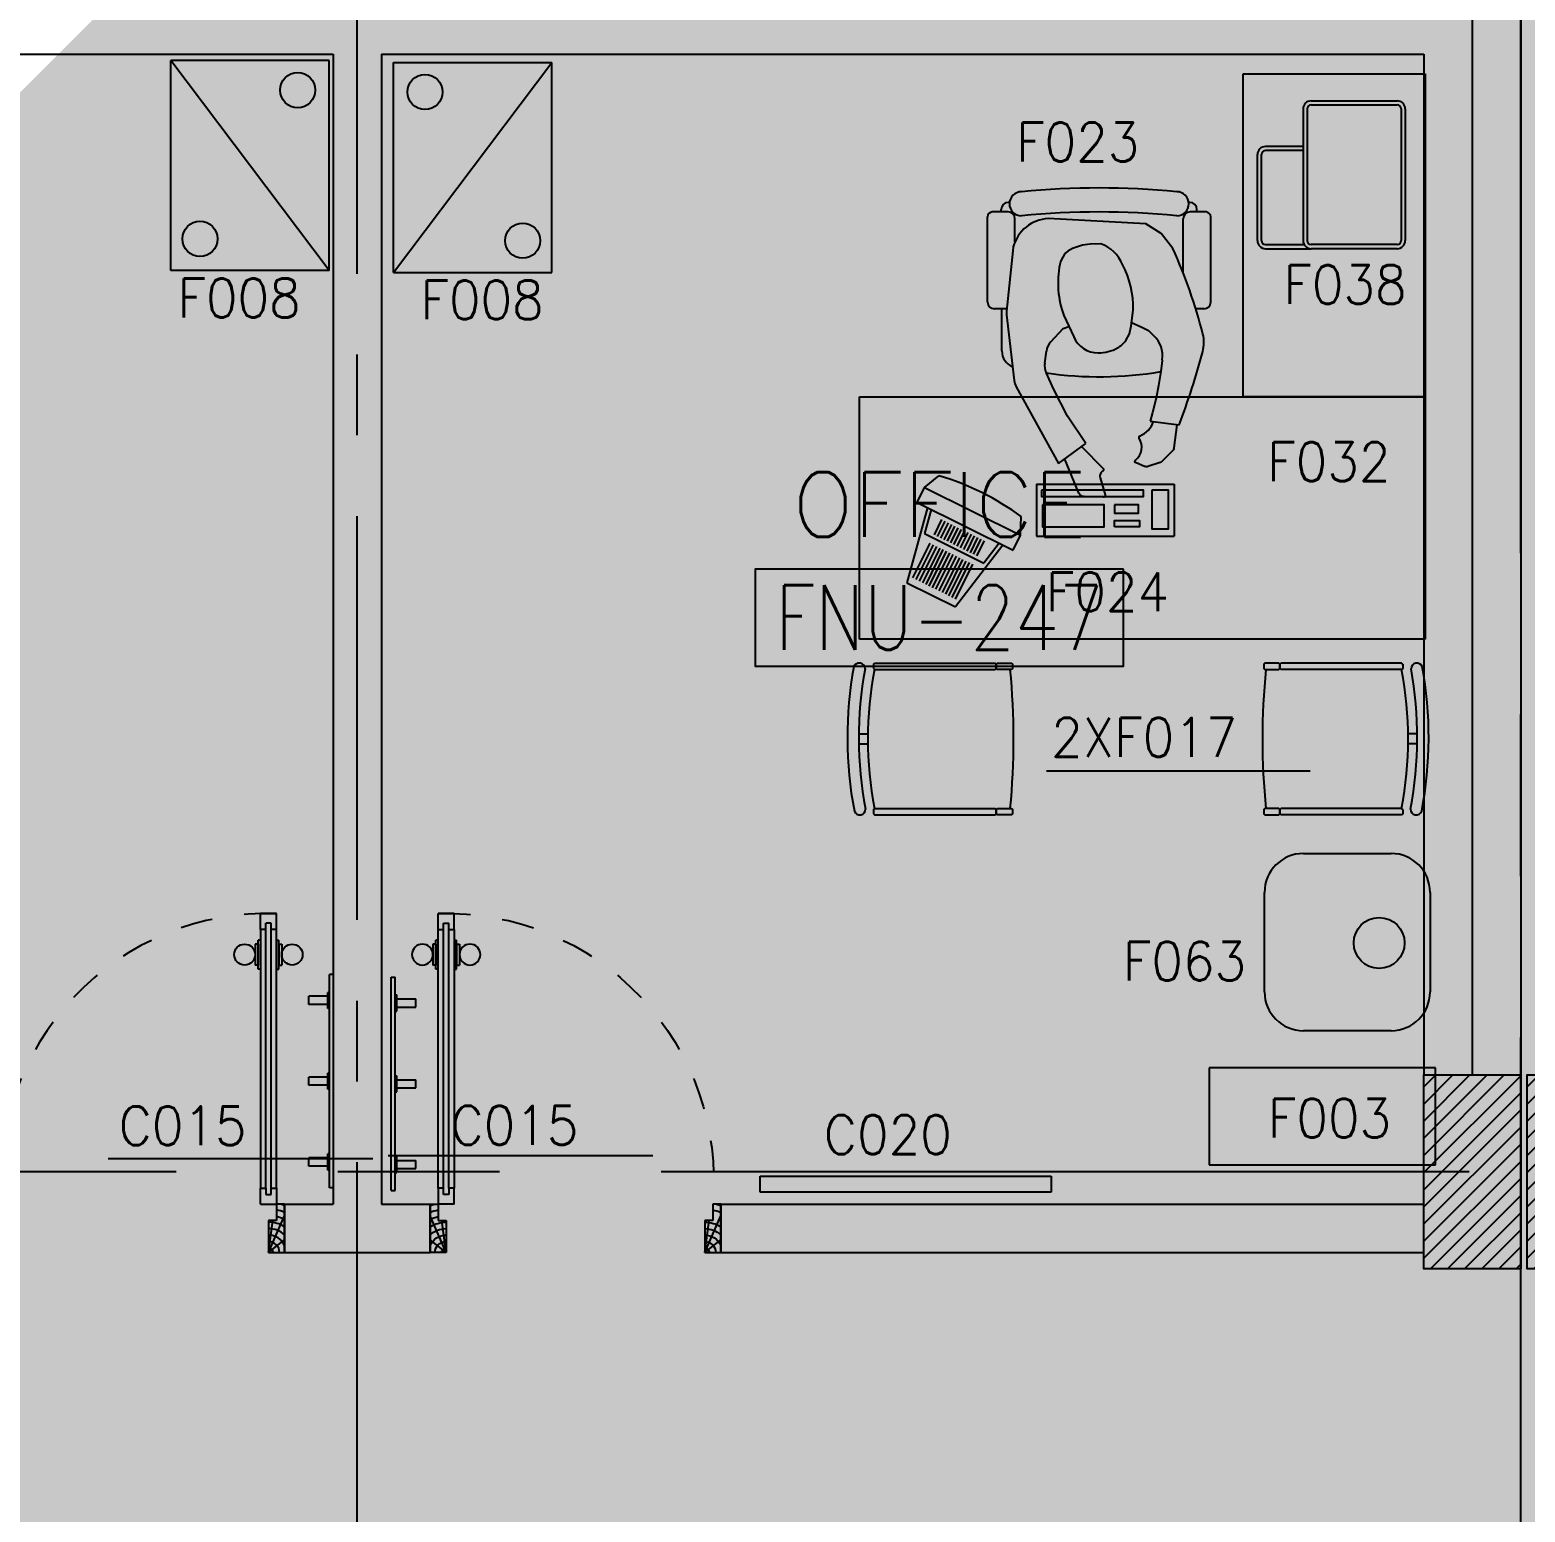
# Model space of a CAD drawing. Extents: x 88852.7 to 88945.7, y 39921.6 to 40001.1.
# Drawn here: x 88888.557 to 88893.184, y 39958.646 to 39963.235 of the extents above; entities that cross this region are included whole.
import ezdxf
from ezdxf.enums import TextEntityAlignment as Align

# ---------------------------------------------------------------- set-up
doc = ezdxf.new("R2010")
doc.units = 0
doc.header["$MEASUREMENT"] = 0
for name, pattern in [('CENTER', [2, 1.25, -0.25, 0.25, -0.25]), ('CENTERX2', [4, 2.5, -0.5, 0.5, -0.5]), ('HIDDEN', [0.375, 0.25, -0.125])]:
    doc.linetypes.add(name, pattern=pattern)
for name, color, linetype in [('A-TEXT', 7, 'CONTINUOUS'), ('AXES', 11, 'CENTERX2'), ('AXES1', 11, 'CENTER'), ('COL', 2, 'CONTINUOUS'), ('DOOR', 7, 'CONTINUOUS'), ('EJ', 9, 'CONTINUOUS'), ('HAT', 8, 'CONTINUOUS'), ('MEDICAL', 4, 'CONTINUOUS'), ('NON-MEDICAL', 4, 'CONTINUOUS'), ('RM-BOX', 4, 'CONTINUOUS'), ('RM-NAME', 2, 'CONTINUOUS'), ('RM-NO', 2, 'CONTINUOUS'), ('WALL', 4, 'CONTINUOUS')]:
    doc.layers.add(name, color=color, linetype=linetype)
doc.styles.add('ROMANS', font='ROMANS.shx', dxfattribs={"width": 0.6})
doc.dimstyles.new('DIM-OUT', dxfattribs={"dimscale": 0, "dimtxt": 0.24, "dimasz": 0.08, "dimexe": 0.02, "dimexo": 0.02, "dimgap": 0.05, "dimtad": 1, "dimdec": 0, "dimlfac": 1000, "dimzin": 0, "dimdsep": 46, "dimtxsty": 'ROMANS', "dimblk1": 'ARCHTICK', "dimblk2": 'ARCHTICK', "dimsah": 1, "dimcen": 0.01, "dimdle": 0.08, "dimclrd": 4, "dimclre": 4, "dimclrt": 2, "dimadec": 0, "dimazin": 0, "dimtp": 2, "dimtm": 2, "dimtfac": 0.1142857142857143, "dimtdec": 0, "dimtix": 1, "dimtmove": 2, "dimatfit": 3, "dimldrblk": 'ARCHTICK', "dimfxl": 0, "dimtolj": 1, "dimtzin": 0, "dimarcsym": 0})

# ---------------------------------------------------------------- blocks, each defined once
blk = doc.blocks.new('DOOR90')
at = {"layer": 'DOOR', "linetype": 'ByBlock'}
for p, q in [((0, 0), (-150, 0)), ((-200, -25), (-1000, -25)), ((-200, -42), (-1000, -41.9999999999709)), ((-200, -58), (-1000, -58)), ((-1000, -75), (-200, -75))]:
    blk.add_line(p, q, dxfattribs=at)
at = {"layer": 'DOOR', "color": 0, "linetype": 'ByBlock'}
for p, q in [((-150, 0), (-150, -25)), ((-150, 0), (0, 0)), ((0, -50), (0, 0)), ((-1050, -25), (-1050, -75)), ((-1050, -75), (-1050, -25)), ((-1000, -25), (-1050, -25)), ((-1020, -42), (-1020, -58)), ((-1000, -41.9999999999709), (-1020, -41.9999999999709)), ((-1000, -25), (-1000, -41.9999999999709)), ((-967.6424572214019, -25), (-967.6424572214019, -17.79999999995925)), ((-877.6424572214019, -17.79999999995925), (-967.6424572214019, -17.79999999995925)), ((-955.042457221396, -17.79999999995925), (-955.042457221396, -8.799999999959255)), ((-955.042457221396, -8.799999999959255), (-890.2424572214077, -8.799999999959255)), ((-955.042457221396, -17.79999999995925), (-890.2424572214077, -17.79999999995925)), ((-890.2424572214077, -17.79999999995925), (-890.2424572214077, -8.799999999959255)), ((-877.6424572214019, -25), (-877.6424572214019, -17.79999999995925)), ((-200, -42), (-200, -25)), ((-200, -25), (-150, -25)), ((-180, -42), (-200, -42)), ((-180, -58), (-180, -42)), ((-150, -75), (-150, -25)), ((-150, -25), (-100, -25)), ((-100, -25), (-100, -50)), ((-1000, -75), (-1050.000000000029, -74.99999999947613)), ((-1000, -58), (-1020, -58)), ((-1000, -58), (-1000, -75)), ((-967.6424572214019, -75), (-967.6424572214019, -82.20000000004075)), ((-877.6424572214019, -82.20000000004075), (-967.6424572214019, -82.20000000004075)), ((-955.042457221396, -82.20000000004075), (-955.042457221396, -91.20000000004075)), ((-955.042457221396, -82.20000000004075), (-890.2424572214077, -82.20000000004075)), ((-955.042457221396, -91.20000000004075), (-890.2424572214077, -91.20000000004075)), ((-890.2424572214077, -82.20000000004075), (-890.2424572214077, -91.20000000004075)), ((-877.6424572214019, -75), (-877.6424572214019, -82.20000000004075)), ((-200, -75), (-200, -58)), ((-200, -58), (-180, -58)), ((-150, -75), (-200, -75)), ((-100, -50), (0, -50)), ((-150, -900), (-150, -875)), ((-150, -875), (-100, -875)), ((-100, -850), (0, -850)), ((-100, -875), (-100, -850)), ((0, -850), (0, -900)), ((0, -900), (-150, -900)), ((-150, -900), (0, -900))]:
    blk.add_line(p, q, dxfattribs=at)
at = {"layer": 'DOOR', "color": 9, "linetype": 'ByBlock'}
for p, q in [((0, -50), (-113.7099299924448, 0)), ((0, -50), (-40.1457343158545, 0)), ((0, -50), (-100, -36.64271395650576)), ((0, -850), (-113.7099299924448, -900)), ((0, -850), (-100, -863.3572860434942)), ((0, -850), (-40.1457343158545, -900))]:
    blk.add_line(p, q, dxfattribs=at)
at = {"layer": 'DOOR', "color": 0, "linetype": 'ByBlock'}
for centre in [(-922.6424572214019, 23.53094421501737), (-922.6424572214019, -123.5309442149592)]:
    blk.add_circle(centre, 32.39999999998526, dxfattribs=at)
at = {"layer": 'DOOR', "color": 9, "linetype": 'ByBlock'}
for centre, radius, start, end in [((0, -50), 74.40195781277725, 137.776426416831, 180), ((0, -50), 54.40195781277725, 113.2073828919768, 180), ((0, -50), 154.4019578127773, 161.1052885492919, 166.2857707775487), ((0, -50), 134.4019578127773, 158.1598493930306, 169.2800236451594), ((0, -50), 114.4019578127773, 154.0838418820621, 167.3774258712913), ((0, -50), 94.40195781277725, 148.0181880330829, 180), ((0, -50), 34.40195781277725, 90, 180), ((0, -50), 14.40195781277725, 90, 180), ((0, -850), 134.4019578127773, 190.7199763548406, 201.8401506069695), ((0, -850), 94.40195781277725, 180, 211.9818119669171), ((0, -850), 74.40195781277725, 180, 222.223573583169), ((0, -850), 54.40195781277725, 180, 246.7926171080232), ((0, -850), 34.40195781277725, 180, 270), ((0, -850), 14.40195781277725, 180, 270), ((0, -850), 154.4019578127773, 193.7142292224513, 198.8947114507081)]:
    blk.add_arc(centre, radius, start, end, dxfattribs=at)
at = {"layer": 'DOOR', "linetype": 'HIDDEN', "ltscale": 0.5}
blk.add_arc((-222.2222222220007, -49.99999999976717), 828.155208510499, 178.2701163782035, 275.0030377050298, dxfattribs=at)
blk = doc.blocks.new('C5V')
at = {"layer": 'HAT'}
h = blk.add_hatch(dxfattribs=at)
h.set_pattern_fill('ANSI31', color=256, scale=300, style=0)
h.set_pattern_definition([(45, (-249196.1822811713, -54711.00533739357), (-26.51650429449553, 26.51650429449553), [])])
h.paths.add_polyline_path([(-19.9999999999709, 600.0000000000073), (-320, 600.0000000000073), (-320.0000000000291, 299.99999999992), (-19.99999999991269, 299.99999999992)])
h.paths.add_polyline_path([(-19.9999999999709, 299.9999999999127), (-320, 299.9999999999127), (-320, 7.275957614183426e-12), (-19.99999999994179, 7.275957614183426e-12)])
h = blk.add_hatch(dxfattribs=at)
h.set_pattern_fill('ANSI31', color=256, scale=300, style=0)
h.set_pattern_definition([(45, (-248876.1822811713, -54711.00533739358), (-26.51650429449553, 26.51650429449553), [])])
h.paths.add_polyline_path([(300.0000000000582, 600), (2.91038304567337e-11, 600), (0, 299.9999999999127), (300.0000000001164, 299.9999999999127)])
h.paths.add_polyline_path([(300.0000000000582, 299.9999999999054), (2.91038304567337e-11, 299.9999999999054), (2.91038304567337e-11, 0), (300.0000000000873, 0)])
at = {"layer": 'COL'}
for points in [[(-19.99999999994179, 600.0000000000073), (-19.99999999994179, 7.275957614183426e-12), (-320.0000000000291, 7.275957614183426e-12), (-320.0000000000291, 600.0000000000073)], [(300.0000000000873, 600), (300.0000000000873, 0), (0, 0), (0, 600)]]:
    blk.add_lwpolyline(points, close=True, dxfattribs=at)
blk = doc.blocks.new('RM1')
at = {"layer": 'RM-BOX'}
blk.add_lwpolyline([(569.8908462408872, -200), (-569.890846240829, -200), (-569.8908462407999, -500), (569.8908462407999, -500)], close=True, dxfattribs=at)
at = {"layer": 'RM-NAME', "style": 'ROMANS'}
for tag, p in [('ROOMNAME1', (-5.820766091346741e-11, 323.8095238095266)), ('ROOMNAME2', (0, 0))]:
    blk.add_attdef(tag, text='', height=200, dxfattribs=at).set_placement(p, align=Align.MIDDLE)
at = {"layer": 'RM-NO', "style": 'ROMANS', "width": 0.8}
blk.add_attdef('ROOMNO', text='', height=200, dxfattribs=at).set_placement((0, -350), align=Align.MIDDLE)

msp = doc.modelspace()

# ---------------------------------------------------------------- linework, layer by layer
at = {"layer": 'AXES'}
for p, q in [((88893.17025844975, 39921.61526879654), (88893.17025844975, 40000.07794392369)), ((88945.01025844975, 39959.69956244052), (88876.97025844976, 39959.69956244052))]:
    msp.add_line(p, q, dxfattribs=at)
at = {"layer": 'AXES1'}
msp.add_line((88889.57025844975, 39928.47956244052), (88889.57025844975, 39987.29956244052), dxfattribs=at)
msp.add_line((88889.57025844975, 39928.47956244052), (88889.57025844975, 39987.29956244052), dxfattribs=at)
at = {"layer": 'EJ'}
for p, q in [((88893.17025844975, 39965.34956244052), (88893.17025844975, 39959.99956244052)), ((88893.17025844975, 39956.34956244052), (88893.17025844975, 39959.44956244052))]:
    msp.add_line(p, q, dxfattribs=at)
at = {"layer": 'MEDICAL'}
for p, q in [((88891.32572031517, 39961.81818123425), (88891.37011098521, 39961.85427293512)), ((88891.30256441735, 39961.77154582395), (88891.32572031517, 39961.81818123425)), ((88891.32572031517, 39961.81818123425), (88891.62249110804, 39961.67082552084)), ((88891.67206287467, 39961.82879408429), (88891.67206287467, 39961.66785720929)), ((88891.67206287467, 39961.82879408429), (88892.09807224968, 39961.82879408429)), ((88892.09807224968, 39961.82879408429), (88892.09807224968, 39961.66785720929)), ((88891.30256441735, 39961.77154582395), (88891.59933521022, 39961.62419011053)), ((88891.33434516712, 39961.75576571631), (88891.27045395826, 39961.52324865608)), ((88891.34560800952, 39961.75017337294), (88891.32515521954, 39961.67574024381)), ((88891.35582365205, 39961.67157026516), (88891.37913519025, 39961.71851913137)), ((88891.36595660819, 39961.66653894464), (88891.38926814638, 39961.71348781084)), ((88891.62249110804, 39961.67082552084), (88891.62441223364, 39961.72800464059)), ((88891.32515521954, 39961.67574024381), (88891.50935674542, 39961.58427859088)), ((88891.37608956434, 39961.66150762411), (88891.39940110252, 39961.70845649032)), ((88891.38622252046, 39961.65647630359), (88891.40953405866, 39961.70342516979)), ((88891.39635547661, 39961.65144498306), (88891.41966701481, 39961.69839384927)), ((88891.40648843275, 39961.64641366254), (88891.42979997095, 39961.69336252874)), ((88891.4166213889, 39961.64138234202), (88891.43993292708, 39961.68833120822)), ((88891.42675434504, 39961.63635102149), (88891.45006588323, 39961.6832998877)), ((88891.43688730117, 39961.63131970097), (88891.46019883937, 39961.67826856717)), ((88891.44702025731, 39961.62628838044), (88891.47033179551, 39961.67323724665)), ((88891.45715321346, 39961.62125705992), (88891.48046475166, 39961.66820592612)), ((88891.59933521022, 39961.62419011053), (88891.62249110804, 39961.67082552084)), ((88891.67206287467, 39961.66785720929), (88892.09807224968, 39961.66785720929)), ((88891.28954580241, 39961.53808830149), (88891.34302517978, 39961.64579445592)), ((88891.29967875856, 39961.53305698097), (88891.35315813593, 39961.6407631354)), ((88891.3098117147, 39961.52802566044), (88891.36329109207, 39961.63573181488)), ((88891.31994467083, 39961.52299433992), (88891.37342404822, 39961.63070049435)), ((88891.33007762698, 39961.51796301939), (88891.38355700436, 39961.62566917383)), ((88891.34021058312, 39961.51293169887), (88891.39368996049, 39961.6206378533)), ((88891.56755446045, 39961.63997021817), (88891.42093750728, 39961.44852900288)), ((88891.4672861696, 39961.6162257394), (88891.49059770779, 39961.6631746056)), ((88891.47741912575, 39961.61119441887), (88891.50073066393, 39961.65814328507)), ((88891.48755208188, 39961.60616309835), (88891.51086362007, 39961.65311196455)), ((88891.55629161805, 39961.64556256155), (88891.50935674542, 39961.58427859088)), ((88891.35034353926, 39961.50790037835), (88891.40382291663, 39961.61560653278)), ((88891.3604764954, 39961.50286905782), (88891.41395587278, 39961.61057521225)), ((88891.37060945154, 39961.4978377373), (88891.42408882892, 39961.60554389173)), ((88891.38074240768, 39961.49280641677), (88891.43422178506, 39961.60051257121)), ((88891.39087536382, 39961.48777509625), (88891.4443547412, 39961.59548125068)), ((88891.40100831997, 39961.48274377572), (88891.45448769734, 39961.59044993016)), ((88891.41114127611, 39961.4777124552), (88891.46462065348, 39961.58541860963)), ((88891.42127423224, 39961.47268113468), (88891.47475360963, 39961.58038728911)), ((88891.27045395826, 39961.52324865608), (88891.42093750728, 39961.44852900288))]:
    msp.add_line(p, q, dxfattribs=at)
for points in [[(88891.68732275382, 39961.80945266114), (88891.68732275382, 39961.79011142244), (88892.00344364742, 39961.79011142244), (88892.00344364742, 39961.80945266114)], [(88892.0292493772, 39961.80945266114), (88892.0292493772, 39961.69018144325), (88892.08086109268, 39961.69018144325), (88892.08086109268, 39961.80945266114)], [(88891.69054843805, 39961.76432316566), (88891.69054843805, 39961.69662864578), (88891.88086611107, 39961.69662864578), (88891.88086611107, 39961.76432316566)], [(88891.91312346522, 39961.76432316566), (88891.91312346522, 39961.73853472443), (88891.98731497033, 39961.73853472443), (88891.98731497033, 39961.76432316566)], [(88891.91312346522, 39961.69662864578), (88891.91312346522, 39961.71596988448), (88891.99054091048, 39961.71596988448), (88891.99054091048, 39961.69662864578)]]:
    msp.add_lwpolyline(points, close=True, dxfattribs=at)
msp.add_arc((88891.13543055477, 39961.06241991779), 0.8258971518866561, 53.69658423378417, 73.491826326183, dxfattribs=at)
at = {"layer": 'NON-MEDICAL'}
for p, q in [((88889.48338646482, 39963.13989787323), (88888.99338646482, 39963.13989787323)), ((88888.99338646482, 39962.48989787324), (88888.99338646482, 39963.13989787323)), ((88889.48338646482, 39962.48989787324), (88888.99338646482, 39963.13989787323)), ((88889.48338646482, 39962.48989787324), (88889.48338646482, 39963.13989787323)), ((88889.68183550666, 39963.13407862504), (88890.17183550666, 39963.13407862504)), ((88889.68183550666, 39962.48407862504), (88889.68183550666, 39963.13407862504)), ((88889.68183550665, 39962.48407862505), (88890.17183550666, 39963.13407862504)), ((88890.17183550666, 39962.48407862504), (88890.17183550666, 39963.13407862504)), ((88892.31179206926, 39963.09894966408), (88892.87429206926, 39963.09894966408)), ((88892.31179206926, 39962.09894966408), (88892.31179206926, 39963.09894966408)), ((88892.87429206926, 39963.09894966408), (88892.87429206926, 39962.09894966408)), ((88892.5217418047, 39963.01483046722), (88892.7879918047, 39963.01483046722)), ((88892.5217418047, 39963.01483046722), (88892.7879918047, 39963.01483046722)), ((88892.4967418047, 39962.98983046722), (88892.4967418047, 39962.58233046722)), ((88892.4967418047, 39962.98983046722), (88892.4967418047, 39962.58233046722)), ((88892.5092418047, 39962.98983046722), (88892.5092418047, 39962.58233046722)), ((88892.5092418047, 39962.98983046722), (88892.5092418047, 39962.58233046722)), ((88892.5217418047, 39963.00233046721), (88892.7879918047, 39963.00233046721)), ((88892.5217418047, 39963.00233046721), (88892.7879918047, 39963.00233046721)), ((88892.8004918047, 39962.98983046722), (88892.8004918047, 39962.58233046722)), ((88892.8004918047, 39962.98983046722), (88892.8004918047, 39962.58233046722)), ((88892.8129918047, 39962.98983046722), (88892.8129918047, 39962.58233046722)), ((88892.8129918047, 39962.98983046722), (88892.8129918047, 39962.58233046722)), ((88892.4967418047, 39962.87358046722), (88892.3804918047, 39962.87358046722)), ((88892.4967418047, 39962.87358046722), (88892.3804918047, 39962.87358046722)), ((88892.3554918047, 39962.58233046722), (88892.3554918047, 39962.84858046722)), ((88892.3554918047, 39962.58233046722), (88892.3554918047, 39962.84858046722)), ((88892.3679918047, 39962.58233046722), (88892.3679918047, 39962.84858046722)), ((88892.3679918047, 39962.58233046722), (88892.3679918047, 39962.84858046722)), ((88892.4967418047, 39962.86108046722), (88892.3804918047, 39962.86108046722)), ((88892.4967418047, 39962.86108046722), (88892.3804918047, 39962.86108046722)), ((88891.5882737717, 39962.70045698096), (88891.58465667717, 39962.70045698096)), ((88892.1466698893, 39962.70045698096), (88892.14305279475, 39962.70045698096)), ((88891.52035078323, 39962.39228241133), (88891.52035078323, 39962.656368012)), ((88891.58422196271, 39962.67087200825), (88891.53485477947, 39962.67087200825)), ((88891.56285078323, 39962.67087200825), (88891.56285078323, 39962.67865108703)), ((88891.60535078323, 39962.57812448339), (88891.60535078323, 39962.64974318772)), ((88892.01040292284, 39962.63401017817), (88891.7084167176, 39962.65043408218)), ((88892.12597578323, 39962.48211374759), (88892.12597578323, 39962.64974318772)), ((88892.19647178699, 39962.67087200825), (88892.14710460375, 39962.67087200825)), ((88892.16847578323, 39962.67087200825), (88892.16847578323, 39962.67865108703)), ((88892.21097578324, 39962.39228241133), (88892.21097578324, 39962.656368012)), ((88892.05796820889, 39962.60414099236), (88892.01040292284, 39962.63401017817)), ((88892.09404367194, 39962.55815993047), (88892.05796820889, 39962.60414099236)), ((88891.59868846332, 39962.55087853243), (88891.57949101692, 39962.36415144448)), ((88891.60019942606, 39962.56285086623), (88891.59868846332, 39962.55087853243)), ((88892.3804918047, 39962.56983046722), (88892.50009116961, 39962.56983046722)), ((88892.3804918047, 39962.56983046722), (88892.50009116961, 39962.56983046722)), ((88892.3804918047, 39962.55733046721), (88892.5217418047, 39962.55733046721)), ((88892.3804918047, 39962.55733046721), (88892.5217418047, 39962.55733046721)), ((88892.7879918047, 39962.56983046722), (88892.5217418047, 39962.56983046722)), ((88892.7879918047, 39962.56983046722), (88892.5217418047, 39962.56983046722)), ((88892.7879918047, 39962.55733046721), (88892.5217418047, 39962.55733046721)), ((88892.7879918047, 39962.55733046721), (88892.5217418047, 39962.55733046721)), ((88889.48338646482, 39962.48989787324), (88888.99338646482, 39962.48989787324)), ((88889.68183550666, 39962.48407862504), (88890.17183550666, 39962.48407862504)), ((88891.58019845039, 39962.37103241133), (88891.54160078322, 39962.37103241133)), ((88891.56485668437, 39962.24066356556), (88891.56485668437, 39962.37103241133)), ((88892.18972578323, 39962.37103241133), (88892.1647517805, 39962.37103241133)), ((88891.57956097605, 39962.35264306068), (88891.60293654047, 39962.14957588085)), ((88891.75414773493, 39962.3102052515), (88891.77184374818, 39962.31598319197)), ((88891.96590119507, 39962.32915479637), (88891.99779477993, 39962.3148321006)), ((88891.99779477993, 39962.3148321006), (88892.01850693919, 39962.30411261979)), ((88891.7160292939, 39962.26877894782), (88891.75414773493, 39962.3102052515)), ((88892.01850693919, 39962.30411261979), (88892.03538915745, 39962.28802251361)), ((88891.69741472037, 39962.20275494492), (88891.7024835723, 39962.23997570704)), ((88892.05652276357, 39962.1771068174), (88892.04965499365, 39962.13339324225)), ((88892.06033093466, 39962.21084948401), (88892.05652276357, 39962.1771068174)), ((88892.06071591323, 39962.21329988486), (88892.06033093466, 39962.21084948401)), ((88891.60917759937, 39962.13002456533), (88891.74004772565, 39961.89237659378)), ((88891.72530237472, 39962.12164218043), (88891.70168822426, 39962.1736083638)), ((88892.04965499365, 39962.13339324225), (88892.04201688156, 39962.09427995028)), ((88891.12429207089, 39962.09894966408), (88892.87429207089, 39962.09894966408)), ((88891.12429207089, 39961.34894966408), (88891.12429207089, 39962.09894966408)), ((88891.76754057521, 39962.03885885312), (88891.72530237472, 39962.12164218043)), ((88892.04201688156, 39962.09427995028), (88892.03054882846, 39962.04979603295)), ((88892.87429206926, 39962.09894966408), (88892.31179206926, 39962.09894966408)), ((88892.87429207089, 39962.09894966408), (88892.87429207089, 39961.34894966408)), ((88892.87429207089, 39962.09894966408), (88892.87429207089, 39961.34894966408)), ((88891.82434996741, 39961.95378626916), (88891.76754057521, 39962.03885885312)), ((88892.03054882846, 39962.04979603295), (88892.02369976234, 39962.02351355107)), ((88892.02369976234, 39962.02351355107), (88892.11312291522, 39962.0116014159)), ((88891.74004772565, 39961.89237659378), (88891.82434996741, 39961.95378626916)), ((88892.87429207089, 39961.34894966408), (88891.12429207089, 39961.34894966408)), ((88891.1671674488, 39961.2712531904), (88891.17041829042, 39961.27450403202)), ((88891.1671674488, 39961.2712531904), (88891.1671674488, 39961.25775487364)), ((88891.1671674488, 39961.25775487364), (88891.17041829042, 39961.25450403202)), ((88891.17041829042, 39961.27450403202), (88891.54391660717, 39961.27450403202)), ((88891.17041829042, 39961.25450403202), (88891.54391660717, 39961.25450403202)), ((88891.54716744879, 39961.2712531904), (88891.54391660717, 39961.27450403202)), ((88891.54391660717, 39961.25450403202), (88891.54716744879, 39961.25775487364)), ((88891.54716744879, 39961.2712531904), (88891.54716744879, 39961.25775487364)), ((88892.42499659912, 39961.27125319039), (88892.42824744075, 39961.27450403202)), ((88892.42499659912, 39961.27125319039), (88892.42499659912, 39961.25775487364)), ((88892.42824744075, 39961.25450403203), (88892.42499659912, 39961.25775487364)), ((88892.8017457575, 39961.27450403202), (88892.42824744075, 39961.27450403202)), ((88892.8017457575, 39961.25450403203), (88892.42824744075, 39961.25450403203)), ((88892.80499659912, 39961.27125319039), (88892.8017457575, 39961.27450403202)), ((88892.80499659912, 39961.25775487364), (88892.8017457575, 39961.25450403203)), ((88892.80499659912, 39961.27125319039), (88892.80499659912, 39961.25775487364)), ((88891.12194618124, 39961.02469574207), (88891.15002415968, 39961.0246851109)), ((88891.12195773097, 39961.05519973988), (88891.1500357094, 39961.05518910872)), ((88892.85020631694, 39961.05519973988), (88892.82212833852, 39961.05518910872)), ((88892.85021786668, 39961.02469574207), (88892.82213988825, 39961.0246851109)), ((88891.1671674488, 39960.8212531904), (88891.17041829042, 39960.82450403202)), ((88891.1671674488, 39960.8212531904), (88891.1671674488, 39960.80775487365)), ((88891.1671674488, 39960.80775487365), (88891.17041829042, 39960.80450403202)), ((88891.17041829042, 39960.82450403202), (88891.54391660717, 39960.82450403202)), ((88891.17041829042, 39960.80450403202), (88891.54391660717, 39960.80450403202)), ((88891.54716744879, 39960.8212531904), (88891.54391660717, 39960.82450403202)), ((88891.54391660717, 39960.80450403202), (88891.54716744879, 39960.80775487365)), ((88891.54716744879, 39960.8212531904), (88891.54716744879, 39960.80775487365)), ((88892.42499659912, 39960.82125319041), (88892.42824744075, 39960.82450403201)), ((88892.42499659912, 39960.82125319041), (88892.42499659912, 39960.80775487365)), ((88892.42824744075, 39960.80450403202), (88892.42499659912, 39960.80775487365)), ((88892.8017457575, 39960.82450403201), (88892.42824744075, 39960.82450403201)), ((88892.8017457575, 39960.80450403202), (88892.42824744075, 39960.80450403202)), ((88892.80499659912, 39960.82125319041), (88892.8017457575, 39960.82450403201)), ((88892.80499659912, 39960.80775487365), (88892.8017457575, 39960.80450403202)), ((88892.80499659912, 39960.82125319041), (88892.80499659912, 39960.80775487365)), ((88892.49785384361, 39960.68514006339), (88892.76944203644, 39960.68514006339)), ((88892.37755922065, 39960.25689120564), (88892.37755922065, 39960.56484544043)), ((88892.8897366594, 39960.56484544043), (88892.8897366594, 39960.25689120564)), ((88889.49656468214, 39960.31053311819), (88889.48386468214, 39960.31053311819)), ((88889.48386468214, 39959.65013311819), (88889.48386468214, 39960.31053311819)), ((88889.49656468214, 39959.65013311819), (88889.49656468214, 39960.31053311819)), ((88889.67482936551, 39959.64212107974), (88889.67482936551, 39960.30252107974)), ((88889.67482936551, 39960.30252107974), (88889.68752936552, 39960.30252107974)), ((88889.68752936552, 39959.64212107974), (88889.68752936552, 39960.30252107974)), ((88889.47886468214, 39960.2430331182), (88889.42036468214, 39960.2430331182)), ((88889.42036468214, 39960.21763311819), (88889.42036468214, 39960.2430331182)), ((88889.47886468214, 39960.2053331182), (88889.47886468214, 39960.25533311819)), ((88889.48386468214, 39960.25533311819), (88889.47886468214, 39960.25533311819)), ((88889.68752936552, 39960.24732107974), (88889.69252936552, 39960.24732107974)), ((88889.69252936552, 39960.19732107974), (88889.69252936552, 39960.24732107974)), ((88889.69252936552, 39960.23502107974), (88889.75102936552, 39960.23502107974)), ((88889.75102936552, 39960.20962107974), (88889.75102936552, 39960.23502107974)), ((88889.47886468214, 39960.21763311819), (88889.42036468214, 39960.21763311819)), ((88889.48386468214, 39960.2053331182), (88889.47886468214, 39960.2053331182)), ((88889.68752936552, 39960.19732107974), (88889.69252936552, 39960.19732107974)), ((88889.69252936552, 39960.20962107974), (88889.75102936552, 39960.20962107974)), ((88892.76944203644, 39960.13659658267), (88892.49785384361, 39960.13659658267)), ((88889.47886468214, 39959.9553331182), (88889.47886468214, 39960.00533311819)), ((88889.48386468214, 39960.00533311819), (88889.47886468214, 39960.00533311819)), ((88892.90644284007, 39960.02191609648), (88892.20644284008, 39960.02191609648)), ((88892.20644284008, 39960.02191609648), (88892.20644284008, 39959.72191609647)), ((88892.90644284007, 39959.72191609647), (88892.90644284007, 39960.02191609648)), ((88889.47886468214, 39959.9930331182), (88889.42036468214, 39959.9930331182)), ((88889.42036468214, 39959.96763311819), (88889.42036468214, 39959.9930331182)), ((88889.47886468214, 39959.96763311819), (88889.42036468214, 39959.96763311819)), ((88889.48386468214, 39959.9553331182), (88889.47886468214, 39959.9553331182)), ((88889.68752936552, 39959.99732107974), (88889.69252936552, 39959.99732107974)), ((88889.69252936552, 39959.94732107974), (88889.69252936552, 39959.99732107974)), ((88889.69252936552, 39959.98502107974), (88889.75102936552, 39959.98502107974)), ((88889.69252936552, 39959.95962107974), (88889.75102936552, 39959.95962107974)), ((88889.75102936552, 39959.95962107974), (88889.75102936552, 39959.98502107974)), ((88889.68752936552, 39959.94732107974), (88889.69252936552, 39959.94732107974)), ((88889.47886468214, 39959.7430331182), (88889.42036468214, 39959.7430331182)), ((88889.42036468214, 39959.71763311819), (88889.42036468214, 39959.7430331182)), ((88889.47886468214, 39959.7053331182), (88889.47886468214, 39959.75533311819)), ((88889.48386468214, 39959.75533311819), (88889.47886468214, 39959.75533311819)), ((88889.68752936552, 39959.74732107974), (88889.69252936552, 39959.74732107974)), ((88889.69252936552, 39959.69732107974), (88889.69252936552, 39959.74732107974)), ((88889.69252936552, 39959.73502107974), (88889.75102936552, 39959.73502107974)), ((88889.75102936552, 39959.70962107974), (88889.75102936552, 39959.73502107974)), ((88889.47886468214, 39959.71763311819), (88889.42036468214, 39959.71763311819)), ((88889.48386468214, 39959.7053331182), (88889.47886468214, 39959.7053331182)), ((88889.68752936552, 39959.69732107974), (88889.69252936552, 39959.69732107974)), ((88889.69252936552, 39959.70962107974), (88889.75102936552, 39959.70962107974)), ((88890.81698380416, 39959.68651825418), (88891.71698380416, 39959.68651825418)), ((88890.81698380416, 39959.63651825418), (88890.81698380416, 39959.68651825418)), ((88891.71698380416, 39959.68651825418), (88891.71698380416, 39959.63651825418)), ((88892.20644284008, 39959.72191609647), (88892.90644284007, 39959.72191609647)), ((88889.49656468214, 39959.65013311819), (88889.48386468214, 39959.65013311819)), ((88889.67482936551, 39959.64212107974), (88889.68752936552, 39959.64212107974)), ((88891.71698380416, 39959.63651825418), (88890.81698380416, 39959.63651825418))]:
    msp.add_line(p, q, dxfattribs=at)
for points in [[(88891.97113351004, 39962.367075111, 0.1280623441158444), (88891.9380523361, 39962.50814320517, 0.2157165500615503), (88891.87052346308, 39962.57250362988), (88891.83755113865, 39962.57171151779), (88891.81454972275, 39962.56785980689), (88891.78311808269, 39962.55786712845, 0.2424325322695824), (88891.74404833053, 39962.50876115805, 0.1365134315806742), (88891.75643911511, 39962.35004050343), (88891.78741048332, 39962.2841062465, 0.2971289954456431), (88891.86276379976, 39962.23487489596, 0.1389862809669886), (88891.92270851442, 39962.25052389788, 0.1051670998467702), (88891.94851150448, 39962.27343059306), (88891.95923098529, 39962.29414275231), (88891.96457984076, 39962.31868485257), (88891.97067726849, 39962.3669987109)], [(88892.10586800397, 39962.01241789846), (88892.09724800107, 39961.94120166551, -0.1665035490112078), (88892.09275152703, 39961.9319035579), (88892.06090543016, 39961.89973840016, -0.1166659625674936), (88892.05468123339, 39961.89585259155), (88892.01680348291, 39961.8830552217, -0.1815827009815398), (88892.00560334834, 39961.88342980694), (88891.97982520571, 39961.89410698773, -0.5662746669378486), (88891.97848514056, 39961.9031194653, 0.3727105944282916), (88891.99001894846, 39961.9705645621, -0.4583706138374994), (88891.99251604757, 39961.97821663652, 0.2106221932453479), (88892.03422317699, 39962.02211171795)], [(88891.81208144072, 39961.94443579161), (88891.87750777164, 39961.87780395413, -0.4458327033937252), (88891.87693915522, 39961.86871738471), (88891.87513636275, 39961.86729048133, 0.3042703212343921), (88891.86888708582, 39961.84781647976), (88891.88396148803, 39961.79543656409, -0.5099825117139211), (88891.87786363659, 39961.78762782153), (88891.81956391789, 39961.78969208611, -0.2925229530919774), (88891.80328204903, 39961.80094042919), (88891.7592132328, 39961.90603009725)]]:
    msp.add_lwpolyline(points, format="xyb", dxfattribs=at)
for points in [[(88891.55041829043, 39961.27450403202), (88891.59391660718, 39961.27450403202), (88891.5971674488, 39961.2712531904), (88891.5971674488, 39961.25775487364), (88891.59391660718, 39961.25450403202), (88891.55041829043, 39961.25450403202), (88891.54716744879, 39961.25775487364), (88891.54716744879, 39961.2712531904)], [(88892.4217457575, 39961.27450403202), (88892.37824744075, 39961.27450403202), (88892.37499659913, 39961.2712531904), (88892.37499659913, 39961.25775487364), (88892.37824744075, 39961.25450403202), (88892.4217457575, 39961.25450403202), (88892.42499659913, 39961.25775487364), (88892.42499659913, 39961.2712531904)], [(88891.55041829043, 39960.82450403202), (88891.59391660718, 39960.82450403202), (88891.5971674488, 39960.8212531904), (88891.5971674488, 39960.80775487365), (88891.59391660718, 39960.80450403202), (88891.55041829043, 39960.80450403202), (88891.54716744879, 39960.80775487365), (88891.54716744879, 39960.8212531904)], [(88892.4217457575, 39960.82450403202), (88892.37824744075, 39960.82450403202), (88892.37499659913, 39960.8212531904), (88892.37499659913, 39960.80775487365), (88892.37824744075, 39960.80450403202), (88892.4217457575, 39960.80450403202), (88892.42499659913, 39960.80775487365), (88892.42499659913, 39960.8212531904)]]:
    msp.add_lwpolyline(points, close=True, dxfattribs=at)
for centre, radius in [((88889.38559713404, 39963.0480763722), 0.05447805398561911), ((88889.77962483744, 39963.04225712401), 0.05447805398561911), ((88889.08344764076, 39962.58773647725), 0.05447805398561911), ((88890.08177433071, 39962.58191722906), 0.05447805398561911), ((88892.73212812973, 39960.40831143608), 0.07869149858899016)]:
    msp.add_circle(centre, radius, dxfattribs=at)
for centre, radius, start, end in [((88892.5217418047, 39962.98983046722), 0.02500000000000002, 90, 180), ((88892.5217418047, 39962.98983046722), 0.02500000000000002, 90, 180), ((88892.7879918047, 39962.98983046722), 0.02500000000000002, 0, 90), ((88892.7879918047, 39962.98983046722), 0.02500000000000002, 0, 90), ((88892.5217418047, 39962.98983046722), 0.01250000000000001, 90, 180), ((88892.5217418047, 39962.98983046722), 0.01250000000000001, 90, 180), ((88892.7879918047, 39962.98983046722), 0.01250000000000001, 0, 90), ((88892.7879918047, 39962.98983046722), 0.01250000000000001, 0, 90), ((88892.3804918047, 39962.84858046722), 0.02500000000000002, 90, 180), ((88892.3804918047, 39962.84858046722), 0.02500000000000002, 90, 180), ((88892.3804918047, 39962.84858046722), 0.01250000000000001, 90, 180), ((88892.3804918047, 39962.84858046722), 0.01250000000000001, 90, 180), ((88891.62540143241, 39962.69622926059), 0.03736759035958276, 90, 270), ((88891.86566328323, 39960.26195508111), 2.483291927125893, 84.44787071134948, 95.55212928865053), ((88892.10592513405, 39962.69622926059), 0.03736759035958323, 270, 90), ((88891.58465667717, 39962.67865108703), 0.02180589392902037, 90, 180), ((88892.1466698893, 39962.67865108703), 0.02180589392902037, 0, 90), ((88891.53485477947, 39962.656368012), 0.01450399624358865, 90, 180), ((88891.58422196271, 39962.64974318772), 0.02112882052004857, 0, 90), ((88891.71390294321, 39962.53300741182), 0.117554759932063, 92.67493882282339, 165.2934492574624), ((88891.86566328323, 39960.26169729947), 2.40917470877499, 84.27650002728197, 95.72349997271803), ((88892.14710460375, 39962.64974318772), 0.02112882052004857, 90, 180), ((88892.19647178699, 39962.656368012), 0.01450399624358865, 0, 90), ((88890.61473888373, 39961.89226633753), 1.622269069402623, 14.29232457613953, 24.2343941809916), ((88892.3804918047, 39962.58233046722), 0.02500000000000002, 180, 270), ((88892.3804918047, 39962.58233046722), 0.02500000000000002, 180, 270), ((88892.3804918047, 39962.58233046722), 0.01250000000000001, 180, 270), ((88892.3804918047, 39962.58233046722), 0.01250000000000001, 180, 270), ((88892.5217418047, 39962.58233046722), 0.02500000000000002, 180, 270), ((88892.5217418047, 39962.58233046722), 0.02500000000000002, 180, 270), ((88892.5217418047, 39962.58233046722), 0.01250000000000001, 180, 270), ((88892.5217418047, 39962.58233046722), 0.01250000000000001, 180, 270), ((88892.7879918047, 39962.58233046722), 0.02500000000000002, 270, 0), ((88892.7879918047, 39962.58233046722), 0.02500000000000002, 270, 0), ((88892.7879918047, 39962.58233046722), 0.01250000000000001, 270, 0), ((88892.7879918047, 39962.58233046722), 0.01250000000000001, 270, 0), ((88891.54160078322, 39962.39228241133), 0.02125000000000002, 180, 270), ((88891.63233745936, 39962.35871829197), 0.05312500000001193, 174.1300340728522, 186.566556198122), ((88892.18972578323, 39962.39228241133), 0.02125000000000002, 270, 0), ((88891.7551226939, 39962.23280712967), 0.05312500000000138, 137.3812689705634, 172.2449694766668), ((88891.97674591393, 39962.22649227722), 0.08499999999999884, 351.0713364983284, 46.37618296850973), ((88892.08383536046, 39962.26652475208), 0.1062500000000036, 345.0569985000942, 14.29232457613953), ((88891.61713773735, 39962.24066356556), 0.05228105297948709, 180, 248.5912457234568), ((88889.92693255449, 39962.84216596236), 2.3386461380931, 339.1975097266995, 345.0569985000942), ((88891.75005384197, 39962.19558636755), 0.05312500000000207, 172.2449694766668, 204.4377024980543), ((88891.86566328323, 39963.29719750113), 1.136325492887315, 261.7239907435114, 279.6685892938152), ((88891.65571302376, 39962.15565111214), 0.05312499999999807, 186.566556198122, 208.8410938586609), ((88892.2999296144, 39961.04419743612), 1.213343331597614, 169.5771121123927, 190.8479862276807), ((88891.12325853462, 39961.25685853953), 0.01800412687795548, 359.4431220840448, 157.6465599747663), ((88892.29997288251, 39961.04419494213), 1.178028582739914, 169.5838962339825, 190.8292469324007), ((88892.29383225403, 39961.03950403202), 1.143802401476311, 169.1656880447327, 190.8343119552673), ((88889.40961342788, 39961.03950403202), 2.19155005018978, 354.3699946379548, 5.630005362045195), ((88894.56255062004, 39961.03950403201), 2.19155005018978, 174.3699946379548, 185.6300053620452), ((88891.6783317939, 39961.03950403201), 1.143802401476311, 349.1656880447327, 10.8343119552673), ((88891.67219116542, 39961.04419494214), 1.178028582739914, 349.1707530675993, 10.41610376601751), ((88892.84890551331, 39961.25685853951), 0.01800412687795548, 22.35344002523365, 180.5568779159552), ((88891.67223443353, 39961.04419743614), 1.213343331597614, 349.1520137723193, 10.42288788760725), ((88891.12491997711, 39960.8226887611), 0.01800412687795548, 202.3534400252336, 0.5568779159551982), ((88892.84724407081, 39960.82268876109), 0.01800412687795548, 179.4431220840448, 337.6465599747664), ((88892.49785384361, 39960.56484544043), 0.120294622964402, 90, 180), ((88892.76944203644, 39960.56484544043), 0.120294622964402, 0, 90), ((88892.49785384361, 39960.25689120564), 0.120294622964402, 180, 270), ((88892.76944203644, 39960.25689120564), 0.120294622964402, 270, 0)]:
    msp.add_arc(centre, radius, start, end, dxfattribs=at)
at = {"layer": 'WALL'}
for p, q in [((88893.02025844976, 39965.34956244052), (88893.02025844976, 39959.99956244052)), ((88885.87025844975, 39963.15956244052), (88889.49525844975, 39963.15956244052)), ((88889.49525844975, 39963.15956244052), (88889.49525844975, 39959.59956244052)), ((88889.64525844975, 39963.15956244052), (88889.64525844975, 39959.59956244052)), ((88889.64525844975, 39963.15956244052), (88892.87025844975, 39963.15956244052)), ((88890.69525857629, 39963.15956244052), (88892.02025844975, 39963.15956244052)), ((88892.87025844975, 39963.15956244052), (88892.87025844975, 39959.99956244052)), ((88889.34525844976, 39959.59956244052), (88889.34525939877, 39959.44956244052)), ((88889.34525844976, 39959.59956244052), (88889.49525844975, 39959.59956244052)), ((88889.64525844975, 39959.59956244052), (88889.79525844975, 39959.59956244052)), ((88889.79525844975, 39959.59956244052), (88889.79525750074, 39959.44956244052)), ((88890.69525802265, 39959.59956244052), (88890.69525707363, 39959.44956244052)), ((88890.69525802265, 39959.59956244052), (88892.87025844975, 39959.59956244052)), ((88889.34525939877, 39959.44956244052), (88889.79525750074, 39959.44956244052)), ((88890.69525707363, 39959.44956244052), (88892.87025844975, 39959.44956244052))]:
    msp.add_line(p, q, dxfattribs=at)

# ---------------------------------------------------------------- block references
at = {"layer": 'COL', "xscale": 0.001000000003841706, "yscale": 0.000999999996565748, "zscale": 0.001}
msp.add_blockref('C5V', (88893.19025844976, 39959.39956244052), dxfattribs=at)
at = {"layer": 'DOOR', "color": 0, "linetype": 'ByBlock', "yscale": 0.000999999996565748, "zscale": 0.001}
for p, xscale, rotation in [((88889.34525939877, 39959.44956244052), 0.000999999996565748, 270), ((88889.79525750074, 39959.44956244052), -0.000999999996565748, 90)]:
    msp.add_blockref('DOOR90', p, dxfattribs=dict(at, xscale=xscale, rotation=rotation))
at = {"layer": 'RM-NO', "xscale": 0.001000000003841706, "yscale": 0.000999999996565748, "zscale": 0.001}
msp.add_blockref('RM1', (88891.37126641355, 39961.76527635309), dxfattribs=at).add_auto_attribs({'ROOMNO': 'FNU-247', 'ROOMNAME2': 'OFFICE'})

# ---------------------------------------------------------------- texts
at = {"layer": 'A-TEXT', "color": 7, "ltscale": 400, "style": 'ROMANS', "width": 0.95}
for s, p in [('F023', (88891.60903286503, 39962.82763968921)), ('F038', (88892.43609403641, 39962.38631697481)), ('F008', (88889.01395318475, 39962.34457607788)), ('F008', (88889.7658402153, 39962.33875682969)), ('F032', (88892.38613382344, 39961.83803609747)), ('F024', (88891.70093340962, 39961.43538783254)), ('2XF017', (88891.71701595164, 39960.98473716938)), ('F063', (88891.93947291219, 39960.29189540089)), ('F003', (88892.38828399517, 39959.80576587899)), ('C015', (88888.8318634843, 39959.78235879714)), ('C015', (88889.85880198676, 39959.78353873208)), ('C020', (88891.0139888504, 39959.75477314425))]:
    msp.add_text(s, height=0.1200000000000001, dxfattribs=at).set_placement(p)

# ---------------------------------------------------------------- leaders
at = {"layer": 'A-TEXT'}
for points in [[(88892.5192126484, 39960.93965617239), (88891.702555285, 39960.93965617239)], [(88889.46874240882, 39959.74019769215), (88888.79941718181, 39959.74019769215)], [(88889.61874024854, 39959.74019769215), (88888.94941502153, 39959.74019769215)], [(88889.66585877912, 39959.75056934104), (88890.33518400612, 39959.75056934104)], [(88889.81585661884, 39959.75056934105), (88890.48518184584, 39959.75056934105)]]:
    msp.add_leader(points, dimstyle='DIM-OUT', override={"dimscale": 1, "dimasz": 40}, dxfattribs=at)

doc.saveas('drawing.dxf')
